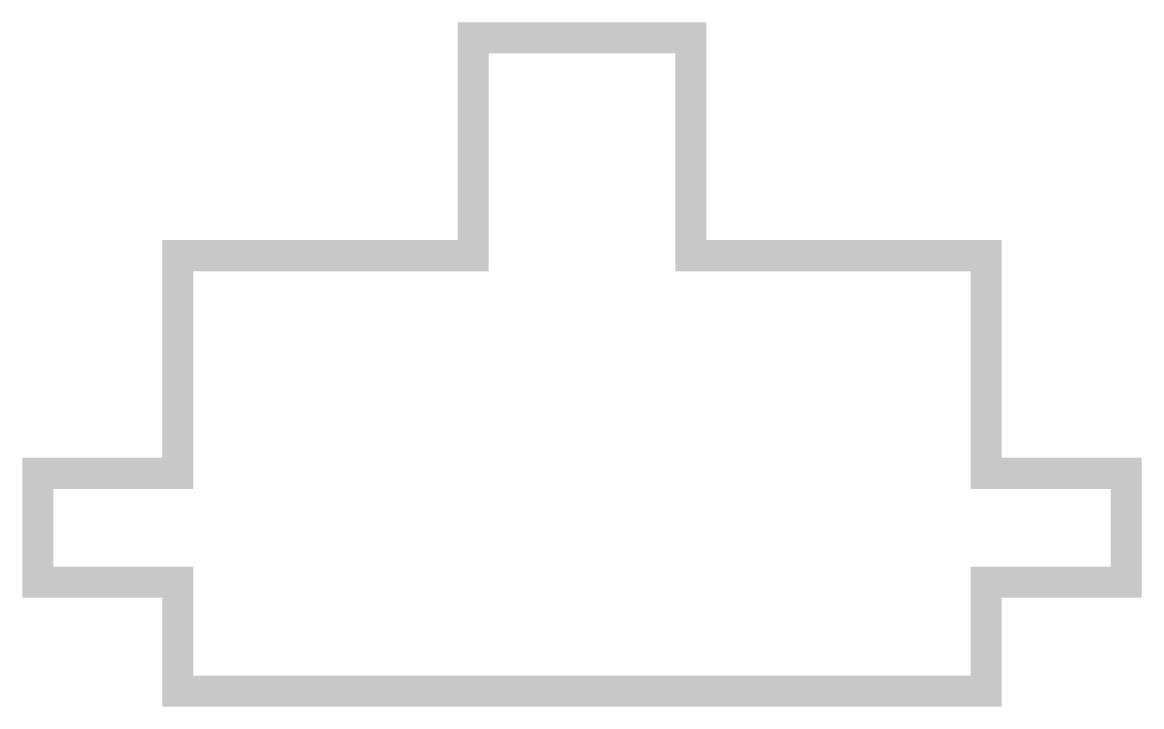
# Model space of a CAD drawing. Extents: x 0.37 to 1.79, y 0.38 to 1.25.
import ezdxf

# ---------------------------------------------------------------- set-up
doc = ezdxf.new("R2010")
doc.units = 0
doc.layers.get('0').update_dxf_attribs({"linetype": 'CONTINUOUS'})

msp = doc.modelspace()

# ---------------------------------------------------------------- linework, layer by layer
at = {"color": 5, "const_width": 0.03937}
msp.add_lwpolyline([(0.393718, 0.680122), (0.393718, 0.542318), (0.570856, 0.542318), (0.570856, 0.404514), (1.59451, 0.404514), (1.59451, 0.542318), (1.77165, 0.542318), (1.77165, 0.680122), (1.59451, 0.680122), (1.59451, 0.955729), (1.22049, 0.955729), (1.22049, 1.23128), (0.944879, 1.23128), (0.944879, 0.955729), (0.570856, 0.955729), (0.570856, 0.680122), (0.393718, 0.680122)], close=True, dxfattribs=at)

doc.saveas('drawing.dxf')
